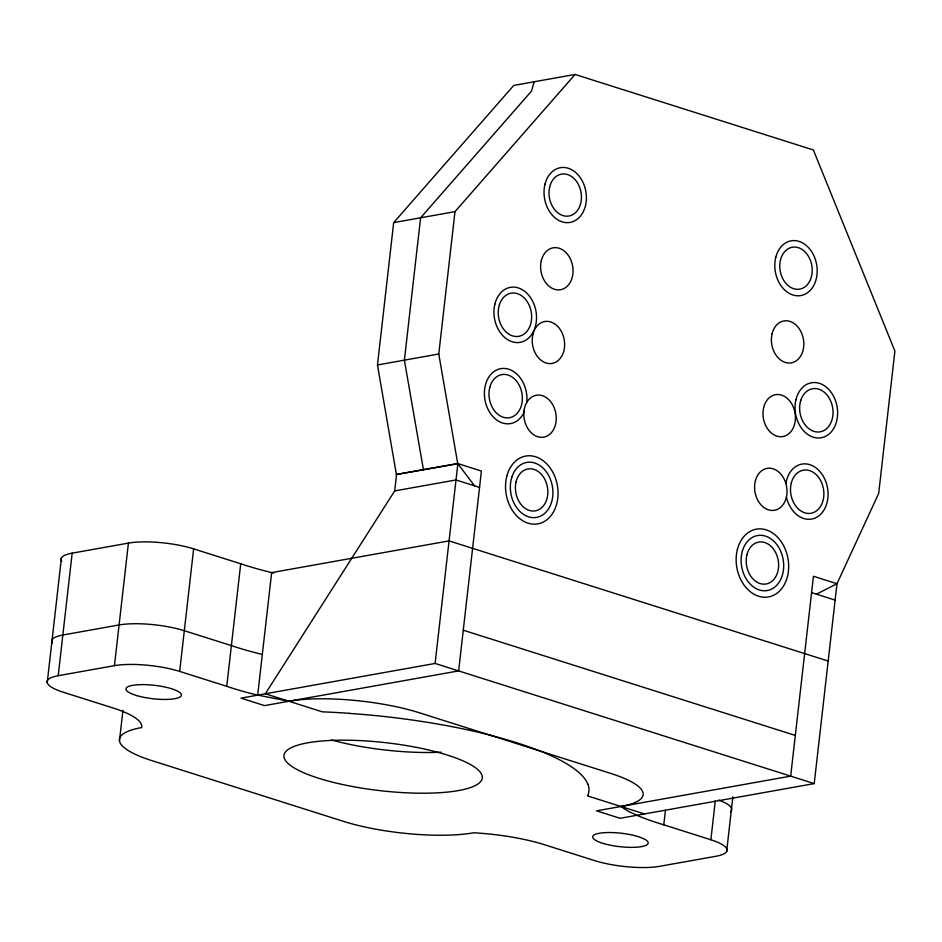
<?xml version="1.0" encoding="UTF-8"?>
<svg xmlns="http://www.w3.org/2000/svg" width="942" height="942" viewBox="0 0 942 942"><rect width="100%" height="100%" fill="white"/><g stroke="black" fill="none" stroke-linecap="round" stroke-linejoin="round"><path stroke-width="1.41" d="M523.964 411.101L523.834 412.796A27.919 21.054 79.9 0 1 488.568 410.406A27.919 21.054 79.9 0 1 500.261 368.758A27.919 21.054 79.9 0 1 526.802 402.316M47.218 682.773L61.43 557.911M58.204 675.708L72.169 553.154L128.418 543.098A46.535 11.257 6.5 0 1 193.64 548.856L240.716 563.775L226.751 686.329A158.444 38.328 6.5 0 0 255.623 694.666L288.876 701.248A93.07 22.514 6.5 0 1 419.308 712.764L610.828 773.453A93.07 22.514 6.5 0 1 620.919 806.482L627.984 811.133L638.229 815.902A158.444 38.328 6.5 0 0 663.827 824.827L710.869 839.758A46.535 11.257 6.5 0 1 715.908 856.266L659.659 866.322A46.535 11.257 6.5 0 1 594.437 860.564L547.361 845.645A83.237 20.135 6.5 0 0 473.673 832.787A93.07 22.514 6.5 0 1 343.229 821.283L151.721 760.583A93.07 22.514 6.5 0 1 141.63 727.565A83.237 20.135 6.5 0 0 110.332 707.136L63.255 692.217A46.535 11.257 6.5 0 1 58.204 675.708L114.453 665.653A46.535 11.257 6.5 0 1 179.675 671.411L226.751 686.329M114.453 665.653L128.418 543.098M119.469 740.859L122.943 710.327M179.675 671.411L193.64 548.856M257.684 695.161L271.649 572.606L449.063 540.896L828.183 661.037M457.859 463.735L396.394 474.485L377.471 364.966L393.685 222.606L513.767 85.416L575.079 74.453L813.358 149.966L894.9 351.06L878.686 493.42L836.991 583.734L814.218 783.591L620.107 818.292L596.569 810.827L790.679 776.137L813.452 576.269L836.991 583.734L816.408 594.178M349.482 713.341A224.09 54.212 6.5 0 0 322.305 711.846L265.338 693.783L394.698 490.912L396.558 474.544M474.556 485.837L457.706 463.523L438.772 354.004L454.998 211.644L575.079 74.453M435.098 663.451L457.871 463.582L481.409 471.047L458.636 670.904L264.525 705.605L240.987 698.14L435.098 663.451L814.218 783.591M663.792 824.839L665.441 810.297M710.869 839.758L715.331 800.512M726.647 851.509L732.864 796.814M534.102 81.777L531.535 91.068L420.615 217.79L404.389 360.15L423.464 469.881M393.685 222.606L454.998 211.644M377.471 364.966L438.772 354.004M396.394 474.485L457.706 463.523M394.698 490.912L456.01 479.961L479.549 487.414M273.722 573.101L269.612 572.1A158.444 38.328 6.5 0 1 240.763 563.763M262.323 654.454L260.286 653.96A158.444 38.328 6.5 0 1 231.438 645.623L184.314 630.716A46.535 11.257 6.5 0 0 119.092 624.958L62.843 635.014A46.535 11.257 6.5 0 0 52.469 643.304M811.592 592.648L835.118 600.101M463.276 630.21L795.319 735.431M644.446 813.935L587.478 795.884A222.583 53.847 6.5 0 0 587.985 784.262M785.887 483.482A27.919 21.054 79.9 0 1 817.997 469.563A27.919 21.054 79.9 0 1 819.787 515.086A27.919 21.054 79.9 0 1 786.417 497.093M349.517 713.412A212.468 51.398 6.5 0 1 490.429 735.184M490.24 735.231A204.685 49.514 6.5 0 1 539.907 750.974M718.534 800.076A46.535 11.257 6.5 0 1 730.439 811.851M540.072 750.962A211.138 51.08 6.5 0 1 587.796 784.25M61.795 561.444A46.535 11.257 6.5 0 1 72.169 553.154M441.068 752.199A99.817 24.151 6.5 0 1 331.49 739.976M524.482 408.169A21.277 16.038 79.9 0 0 543.769 437.135A21.277 16.038 79.9 0 0 551.835 403.282A21.277 16.038 79.9 0 0 524.482 408.169M494.833 304.301A27.919 21.054 79.9 0 0 520.137 342.335A27.919 21.054 79.9 0 0 530.735 297.896A27.919 21.054 79.9 0 0 494.833 304.301M795.931 399.726A27.919 21.054 79.9 0 0 821.247 437.759A27.919 21.054 79.9 0 0 831.833 393.32A27.919 21.054 79.9 0 0 795.931 399.726M755.437 480.597A21.277 16.038 79.9 0 0 773.971 510.364A21.277 16.038 79.9 0 0 783.014 477.041A21.277 16.038 79.9 0 0 755.437 480.597M506.808 476.24A34.442 25.976 79.9 0 0 537.27 523.964A34.442 25.976 79.9 0 0 551.329 469.681A34.442 25.976 79.9 0 0 506.808 476.24M737.386 549.469A34.442 25.976 79.9 0 0 768.001 597.028A34.442 25.976 79.9 0 0 781.848 542.639A34.442 25.976 79.9 0 0 737.386 549.469M545.053 183.984A27.801 20.96 79.9 0 0 569.639 222.5A27.801 20.96 79.9 0 0 580.978 178.697A27.801 20.96 79.9 0 0 545.053 183.984M775.796 257.237A27.801 20.96 79.9 0 0 800.512 295.623A27.801 20.96 79.9 0 0 811.686 251.726A27.801 20.96 79.9 0 0 775.796 257.237M603.575 843.537A27.919 6.759 6.5 0 0 647.955 843.773A27.919 6.759 6.5 0 0 609.768 832.528A27.919 6.759 6.5 0 0 603.575 843.537M136.826 695.62A27.919 6.759 6.5 0 0 181.205 695.855A27.919 6.759 6.5 0 0 143.019 684.61A27.919 6.759 6.5 0 0 136.826 695.62M499.484 304.537A21.902 16.52 79.9 0 0 517.17 336.494A21.902 16.52 79.9 0 0 528.168 303.218A21.902 16.52 79.9 0 0 499.484 304.537M489.769 387.445A21.902 16.52 79.9 0 0 509.163 417.765A21.902 16.52 79.9 0 0 518.065 383.229A21.902 16.52 79.9 0 0 489.769 387.445M511.918 476.923A27.93 21.054 79.9 0 0 534.503 517.629A27.93 21.054 79.9 0 0 548.48 475.18A27.93 21.054 79.9 0 0 511.918 476.923M742.367 551.129A27.93 21.054 79.9 0 0 766.187 590.693A27.93 21.054 79.9 0 0 778.681 547.314A27.93 21.054 79.9 0 0 742.367 551.129M322.835 779.529A99.817 24.151 6.5 0 0 481.492 780.365A99.817 24.151 6.5 0 0 344.972 740.177A99.817 24.151 6.5 0 0 322.835 779.529M791.315 482.905A21.902 16.52 79.9 0 0 810.603 513.331A21.902 16.52 79.9 0 0 819.634 478.866A21.902 16.52 79.9 0 0 791.315 482.905M800.818 400.268A21.902 16.52 79.9 0 0 818.739 432.001A21.902 16.52 79.9 0 0 829.455 398.537A21.902 16.52 79.9 0 0 800.818 400.268M746.865 555.015A21.277 16.038 79.9 0 0 766.152 583.981A21.277 16.038 79.9 0 0 774.218 550.128A21.277 16.038 79.9 0 0 746.865 555.015M763.656 407.592A21.277 16.038 79.9 0 0 782.943 436.558A21.277 16.038 79.9 0 0 791.009 402.705A21.277 16.038 79.9 0 0 763.656 407.592M780.459 260.169A21.277 16.038 79.9 0 0 799.734 289.135A21.277 16.038 79.9 0 0 807.812 255.282A21.277 16.038 79.9 0 0 780.459 260.169M772.051 333.88A21.277 16.038 79.9 0 0 791.339 362.847A21.277 16.038 79.9 0 0 799.405 328.993A21.277 16.038 79.9 0 0 772.051 333.88M541.285 260.746A21.277 16.038 79.9 0 0 560.572 289.712A21.277 16.038 79.9 0 0 568.638 255.859A21.277 16.038 79.9 0 0 541.285 260.746M549.681 187.034A21.277 16.038 79.9 0 0 568.968 216.001A21.277 16.038 79.9 0 0 577.034 182.147A21.277 16.038 79.9 0 0 549.681 187.034M532.878 334.457A21.277 16.038 79.9 0 0 552.165 363.424A21.277 16.038 79.9 0 0 560.231 329.57A21.277 16.038 79.9 0 0 532.878 334.457M516.086 481.88A21.277 16.038 79.9 0 0 535.374 510.847A21.277 16.038 79.9 0 0 543.44 476.993A21.277 16.038 79.9 0 0 516.086 481.88"/></g></svg>
